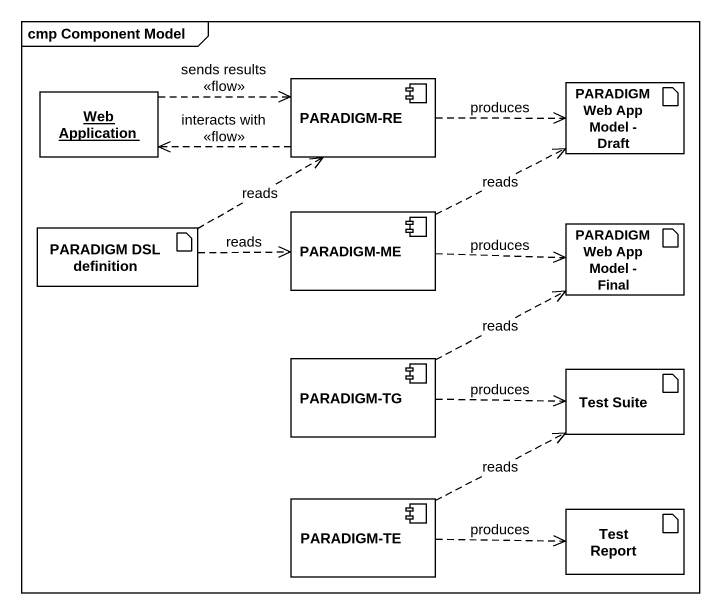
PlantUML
@startuml
mainframe cmp Component Model
allowmixing
hide circle
hide empty members
object "Web Application" as Web_Application
component "PARADIGM-RE" as PARADIGM_RE
artifact "PARADIGM Web App Model - Draft" as PARADIGM_Web_App_Model_Draft
component "PARADIGM-ME" as PARADIGM_ME
artifact "PARADIGM Web App Model - Final" as PARADIGM_Web_App_Model_Final
artifact "PARADIGM DSL definition" as PARADIGM_DSL_definition
component "PARADIGM-TG" as PARADIGM_TG
artifact "Test Suite" as Test_Suite
component "PARADIGM-TE" as PARADIGM_TE
artifact "Test Report" as Test_Report
Web_Application .right.> PARADIGM_RE : sends results\n<<flow>>
PARADIGM_RE .left.> Web_Application : interacts with\n<<flow>>
PARADIGM_RE .right.> PARADIGM_Web_App_Model_Draft : produces
PARADIGM_ME .right.> PARADIGM_Web_App_Model_Draft : reads
PARADIGM_ME .right.> PARADIGM_Web_App_Model_Final : produces
PARADIGM_DSL_definition .right.> PARADIGM_RE : reads
PARADIGM_DSL_definition .right.> PARADIGM_ME : reads
PARADIGM_TG .right.> PARADIGM_Web_App_Model_Final : reads
PARADIGM_TG .right.> Test_Suite : produces
PARADIGM_TE .right.> Test_Suite : reads
PARADIGM_TE .right.> Test_Report : produces
@enduml
